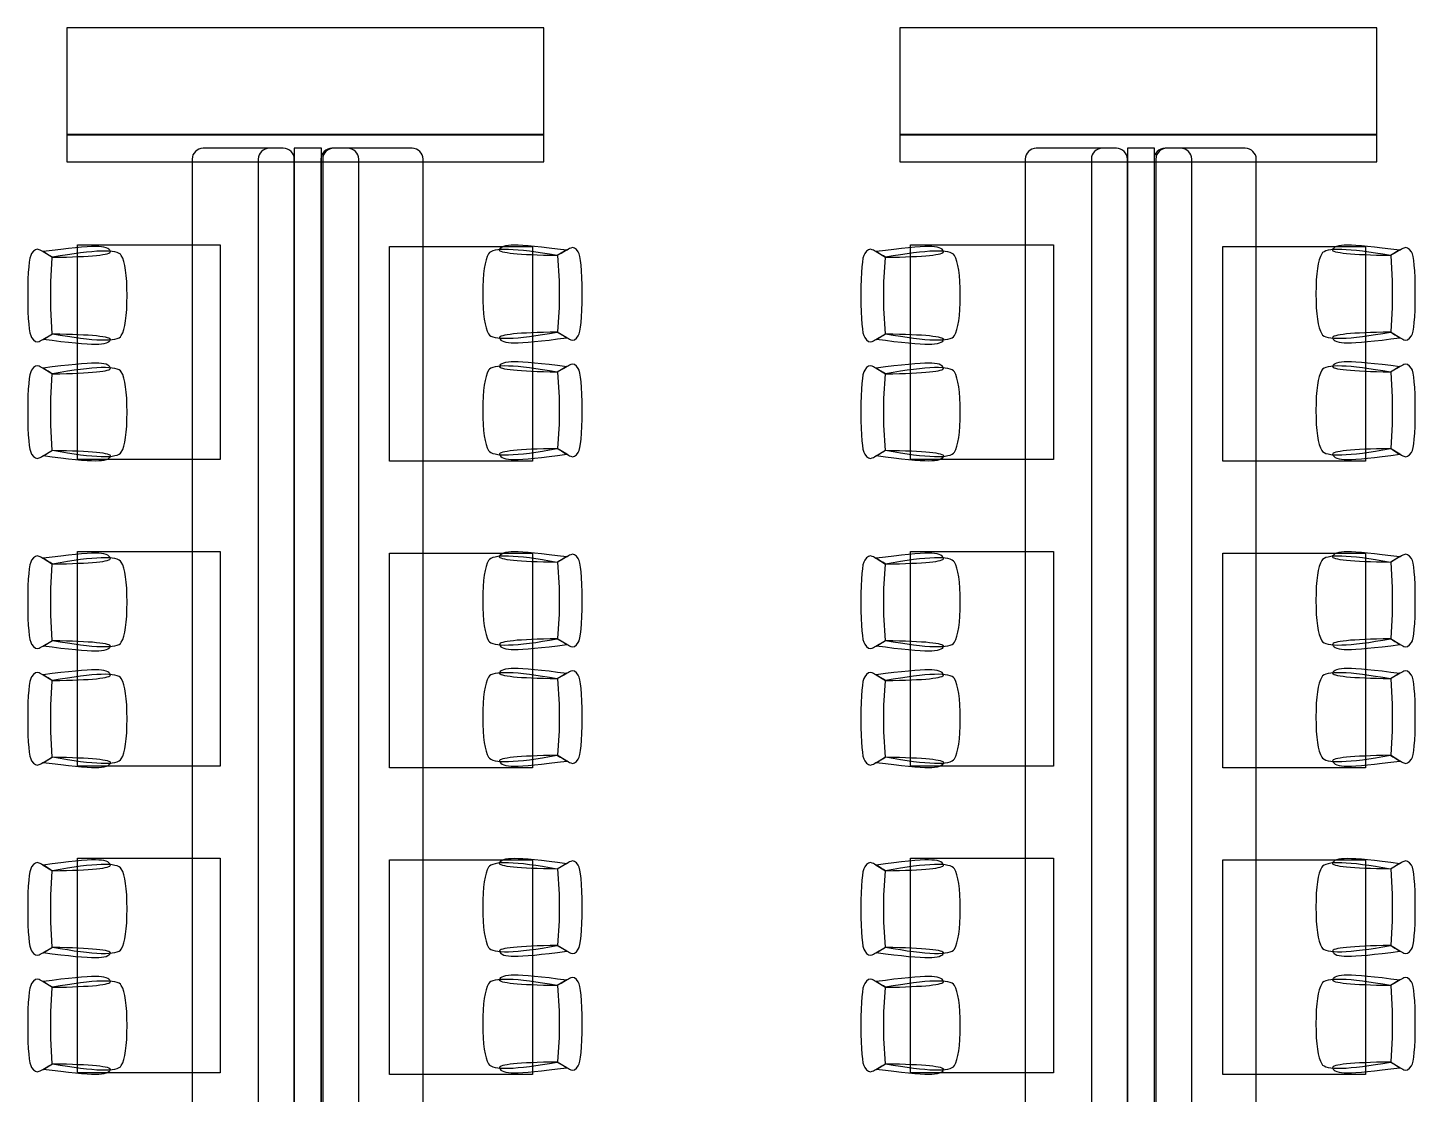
# Model space of a CAD drawing. Extents: x -101 to 1467, y -162 to 1113.
# Drawn here: x 479.4 to 770.5, y 497.2 to 720.9 of the extents above; entities that cross this region are included whole.
import ezdxf

# ---------------------------------------------------------------- set-up
doc = ezdxf.new("R2010")
doc.units = 0
doc.layers.add('Oakfire_Kenosha_2019_V3', color=7, linetype='CONTINUOUS')

msp = doc.modelspace()

# ---------------------------------------------------------------- linework, layer by layer
at = {"layer": 'Oakfire_Kenosha_2019_V3', "color": 7}
for points in [[(487.64, 698.48), (587.68, 698.48), (587.68, 720.94), (487.64, 720.94)], [(662.41, 698.48), (762.45, 698.48), (762.45, 720.94), (662.41, 720.94)], [(487.64, 692.85), (587.68, 692.85), (587.68, 698.54), (487.64, 698.54)], [(535.36, 340.83), (541.05, 340.83), (541.05, 695.69), (535.36, 695.69)], [(662.41, 692.85), (762.45, 692.85), (762.45, 698.54), (662.41, 698.54)], [(710.13, 340.83), (715.81, 340.83), (715.81, 695.69), (710.13, 695.69)], [(489.87, 675.4), (519.83, 675.4), (519.83, 630.38), (489.87, 630.38)], [(664.63, 675.4), (694.6, 675.4), (694.6, 630.38), (664.63, 630.38)], [(585.31, 630.06), (555.35, 630.06), (555.35, 675.08), (585.31, 675.08)], [(760.08, 630.06), (730.12, 630.06), (730.12, 675.08), (760.08, 675.08)], [(489.87, 611.07), (519.83, 611.07), (519.83, 566.05), (489.87, 566.05)], [(585.31, 565.72), (555.35, 565.72), (555.35, 610.75), (585.31, 610.75)], [(664.63, 611.07), (694.6, 611.07), (694.6, 566.05), (664.63, 566.05)], [(760.08, 565.72), (730.12, 565.72), (730.12, 610.75), (760.08, 610.75)], [(489.87, 546.74), (519.83, 546.74), (519.83, 501.72), (489.87, 501.72)], [(585.31, 501.39), (555.35, 501.39), (555.35, 546.42), (585.31, 546.42)], [(664.63, 546.74), (694.6, 546.74), (694.6, 501.72), (664.63, 501.72)], [(760.08, 501.39), (730.12, 501.39), (730.12, 546.42), (760.08, 546.42)]]:
    msp.add_lwpolyline(points, close=True, dxfattribs=at)
for points in [[(533.04, 695.69), (516.24, 695.69)], [(533.04, 695.69), (530.12, 695.69)], [(560.06, 695.69), (543.26, 695.69)], [(546.55, 695.69), (543.63, 695.69)], [(707.81, 695.69), (691.01, 695.69)], [(707.81, 695.69), (704.88, 695.69)], [(734.83, 695.69), (718.03, 695.69)], [(721.32, 695.69), (718.39, 695.69)], [(513.92, 693.38), (513.92, 343.15)], [(527.8, 693.38), (527.8, 343.15)], [(535.36, 343.15), (535.36, 693.38)], [(535.36, 343.15), (535.36, 693.38)], [(540.94, 693.38), (540.94, 343.15)], [(541.31, 693.38), (541.31, 343.15)], [(548.87, 343.15), (548.87, 693.38)], [(562.38, 343.15), (562.38, 693.38)], [(688.69, 693.38), (688.69, 343.15)], [(702.57, 693.38), (702.57, 343.15)], [(710.13, 343.15), (710.13, 693.38)], [(710.13, 343.15), (710.13, 693.38)], [(715.71, 693.38), (715.71, 343.15)], [(716.08, 693.38), (716.08, 343.15)], [(723.64, 343.15), (723.64, 693.38)], [(737.15, 343.15), (737.15, 693.38)], [(482.64, 673.99), (484.65, 672.79)], [(484.26, 667.64), (484.58, 672.77)], [(592.54, 674.34), (590.53, 673.14)], [(590.6, 673.16), (590.92, 667.87)], [(657.41, 673.99), (659.41, 672.79)], [(659.03, 667.64), (659.35, 672.77)], [(767.3, 674.34), (765.3, 673.14)], [(765.37, 673.16), (765.69, 667.87)], [(484.26, 662.03), (484.26, 667.64)], [(590.92, 667.87), (590.92, 662.27)], [(659.03, 662.03), (659.03, 667.64)], [(765.69, 667.87), (765.69, 662.27)], [(484.58, 656.74), (484.26, 662.03)], [(590.92, 662.27), (590.6, 657.14)], [(659.35, 656.74), (659.03, 662.03)], [(765.69, 662.27), (765.37, 657.14)], [(482.64, 655.57), (484.65, 656.77)], [(592.54, 655.91), (590.53, 657.11)], [(657.41, 655.57), (659.41, 656.77)], [(767.3, 655.91), (765.3, 657.11)], [(482.64, 649.55), (484.65, 648.35)], [(592.54, 649.89), (590.53, 648.69)], [(657.41, 649.55), (659.41, 648.35)], [(767.3, 649.89), (765.3, 648.69)], [(484.26, 643.19), (484.58, 648.32)], [(590.6, 648.72), (590.92, 643.43)], [(659.03, 643.19), (659.35, 648.32)], [(765.37, 648.72), (765.69, 643.43)], [(590.92, 643.43), (590.92, 637.82)], [(765.69, 643.43), (765.69, 637.82)], [(484.26, 637.58), (484.26, 643.19)], [(659.03, 637.58), (659.03, 643.19)], [(484.58, 632.3), (484.26, 637.58)], [(590.92, 637.82), (590.6, 632.69)], [(659.35, 632.3), (659.03, 637.58)], [(765.69, 637.82), (765.37, 632.69)], [(482.64, 631.12), (484.65, 632.32)], [(592.54, 631.47), (590.53, 632.67)], [(657.41, 631.12), (659.41, 632.32)], [(767.3, 631.47), (765.3, 632.67)], [(482.64, 609.66), (484.65, 608.46)], [(484.26, 603.31), (484.58, 608.43)], [(592.54, 610.01), (590.53, 608.81)], [(590.6, 608.83), (590.92, 603.54)], [(657.41, 609.66), (659.41, 608.46)], [(659.03, 603.31), (659.35, 608.43)], [(767.3, 610.01), (765.3, 608.81)], [(765.37, 608.83), (765.69, 603.54)], [(484.26, 597.7), (484.26, 603.31)], [(590.92, 603.54), (590.92, 597.94)], [(659.03, 597.7), (659.03, 603.31)], [(765.69, 603.54), (765.69, 597.94)], [(484.58, 592.41), (484.26, 597.7)], [(590.92, 597.94), (590.6, 592.81)], [(659.35, 592.41), (659.03, 597.7)], [(765.69, 597.94), (765.37, 592.81)], [(482.64, 591.24), (484.65, 592.44)], [(592.54, 591.58), (590.53, 592.78)], [(657.41, 591.24), (659.41, 592.44)], [(767.3, 591.58), (765.3, 592.78)], [(482.64, 585.22), (484.65, 584.01)], [(592.54, 585.56), (590.53, 584.36)], [(657.41, 585.22), (659.41, 584.01)], [(767.3, 585.56), (765.3, 584.36)], [(484.26, 578.86), (484.58, 583.99)], [(590.6, 584.39), (590.92, 579.1)], [(659.03, 578.86), (659.35, 583.99)], [(765.37, 584.39), (765.69, 579.1)], [(484.26, 573.25), (484.26, 578.86)], [(590.92, 579.1), (590.92, 573.49)], [(659.03, 573.25), (659.03, 578.86)], [(765.69, 579.1), (765.69, 573.49)], [(590.92, 573.49), (590.6, 568.36)], [(765.69, 573.49), (765.37, 568.36)], [(484.58, 567.97), (484.26, 573.25)], [(659.35, 567.97), (659.03, 573.25)], [(482.64, 566.79), (484.65, 567.99)], [(592.54, 567.13), (590.53, 568.34)], [(657.41, 566.79), (659.41, 567.99)], [(767.3, 567.13), (765.3, 568.34)], [(482.64, 545.33), (484.65, 544.13)], [(592.54, 545.68), (590.53, 544.47)], [(590.6, 544.5), (590.92, 539.21)], [(657.41, 545.33), (659.41, 544.13)], [(767.3, 545.68), (765.3, 544.47)], [(765.37, 544.5), (765.69, 539.21)], [(484.26, 538.98), (484.58, 544.1)], [(659.03, 538.98), (659.35, 544.1)], [(484.26, 533.37), (484.26, 538.98)], [(590.92, 539.21), (590.92, 533.6)], [(659.03, 533.37), (659.03, 538.98)], [(765.69, 539.21), (765.69, 533.6)], [(484.58, 528.08), (484.26, 533.37)], [(590.92, 533.6), (590.6, 528.48)], [(659.35, 528.08), (659.03, 533.37)], [(765.69, 533.6), (765.37, 528.48)], [(482.64, 526.9), (484.65, 528.11)], [(592.54, 527.25), (590.53, 528.45)], [(657.41, 526.9), (659.41, 528.11)], [(767.3, 527.25), (765.3, 528.45)], [(592.54, 521.23), (590.53, 520.03)], [(767.3, 521.23), (765.3, 520.03)], [(482.64, 520.89), (484.65, 519.68)], [(484.26, 514.53), (484.58, 519.66)], [(590.6, 520.05), (590.92, 514.77)], [(657.41, 520.89), (659.41, 519.68)], [(659.03, 514.53), (659.35, 519.66)], [(765.37, 520.05), (765.69, 514.77)], [(484.26, 508.92), (484.26, 514.53)], [(590.92, 514.77), (590.92, 509.16)], [(659.03, 508.92), (659.03, 514.53)], [(765.69, 514.77), (765.69, 509.16)], [(484.58, 503.63), (484.26, 508.92)], [(590.92, 509.16), (590.6, 504.03)], [(659.35, 503.63), (659.03, 508.92)], [(765.69, 509.16), (765.37, 504.03)], [(482.64, 502.46), (484.65, 503.66)], [(592.54, 502.8), (590.53, 504.01)], [(657.41, 502.46), (659.41, 503.66)], [(767.3, 502.8), (765.3, 504.01)]]:
    msp.add_lwpolyline(points, dxfattribs=at)
for points in [[(516.24, 695.69), (514.97, 695.69), (513.92, 694.65), (513.92, 693.38)], [(530.12, 695.69), (528.84, 695.69), (527.8, 694.65), (527.8, 693.38)], [(535.36, 693.38), (535.36, 694.65), (534.32, 695.69), (533.04, 695.69)], [(535.36, 693.38), (535.36, 694.65), (534.32, 695.69), (533.04, 695.69)], [(543.26, 695.69), (541.99, 695.69), (540.94, 694.65), (540.94, 693.38)], [(543.63, 695.69), (542.35, 695.69), (541.31, 694.65), (541.31, 693.38)], [(548.87, 693.38), (548.87, 694.65), (547.83, 695.69), (546.55, 695.69)], [(562.38, 693.38), (562.38, 694.65), (561.34, 695.69), (560.06, 695.69)], [(691.01, 695.69), (689.73, 695.69), (688.69, 694.65), (688.69, 693.38)], [(704.88, 695.69), (703.61, 695.69), (702.57, 694.65), (702.57, 693.38)], [(710.13, 693.38), (710.13, 694.65), (709.08, 695.69), (707.81, 695.69)], [(710.13, 693.38), (710.13, 694.65), (709.08, 695.69), (707.81, 695.69)], [(718.03, 695.69), (716.75, 695.69), (715.71, 694.65), (715.71, 693.38)], [(718.39, 695.69), (717.12, 695.69), (716.08, 694.65), (716.08, 693.38)], [(723.64, 693.38), (723.64, 694.65), (722.59, 695.69), (721.32, 695.69)], [(737.15, 693.38), (737.15, 694.65), (736.1, 695.69), (734.83, 695.69)], [(578.41, 674.36), (578.58, 675.05), (579.62, 675.4), (581.54, 675.4)], [(581.54, 675.4), (583.46, 675.41), (587.12, 675.05), (592.54, 674.34)], [(753.18, 674.36), (753.34, 675.05), (754.39, 675.4), (756.3, 675.4)], [(756.3, 675.4), (758.22, 675.41), (761.89, 675.05), (767.3, 674.34)], [(480.24, 673.59), (479.71, 672.79), (479.44, 669.85), (479.44, 664.78)], [(481.84, 674.39), (481.31, 674.66), (480.78, 674.39), (480.24, 673.59)], [(484.65, 672.79), (483.31, 673.59), (482.38, 674.13), (481.84, 674.39)], [(493.64, 675.06), (491.72, 675.06), (488.06, 674.71), (482.64, 673.99)], [(499.07, 673.19), (498.27, 674.53), (493.46, 674.39), (484.65, 672.79)], [(484.65, 672.79), (492.89, 672.92), (496.93, 673.33), (496.77, 674.02)], [(496.77, 674.02), (496.6, 674.71), (495.56, 675.05), (493.64, 675.06)], [(500.27, 664.78), (500.27, 669.05), (499.87, 671.86), (499.07, 673.19)], [(576.11, 673.54), (575.31, 672.2), (574.91, 669.4), (574.91, 665.13)], [(590.53, 673.14), (581.72, 674.74), (576.91, 674.87), (576.11, 673.54)], [(590.53, 673.14), (582.29, 673.26), (578.25, 673.67), (578.41, 674.36)], [(593.34, 674.74), (592.8, 674.47), (591.87, 673.94), (590.53, 673.14)], [(594.94, 673.94), (594.41, 674.74), (593.87, 675.01), (593.34, 674.74)], [(595.74, 665.13), (595.74, 670.2), (595.47, 673.14), (594.94, 673.94)], [(655.01, 673.59), (654.47, 672.79), (654.21, 669.85), (654.21, 664.78)], [(656.61, 674.39), (656.08, 674.66), (655.54, 674.39), (655.01, 673.59)], [(659.41, 672.79), (658.08, 673.59), (657.15, 674.13), (656.61, 674.39)], [(668.41, 675.06), (666.49, 675.06), (662.82, 674.71), (657.41, 673.99)], [(673.83, 673.19), (673.03, 674.53), (668.23, 674.39), (659.41, 672.79)], [(659.41, 672.79), (667.66, 672.92), (671.7, 673.33), (671.53, 674.02)], [(671.53, 674.02), (671.37, 674.71), (670.33, 675.05), (668.41, 675.06)], [(675.04, 664.78), (675.04, 669.05), (674.64, 671.86), (673.83, 673.19)], [(750.88, 673.54), (750.08, 672.2), (749.68, 669.4), (749.68, 665.13)], [(765.3, 673.14), (756.49, 674.74), (751.68, 674.87), (750.88, 673.54)], [(765.3, 673.14), (757.06, 673.26), (753.02, 673.67), (753.18, 674.36)], [(768.1, 674.74), (767.57, 674.47), (766.63, 673.94), (765.3, 673.14)], [(769.71, 673.94), (769.17, 674.74), (768.64, 675.01), (768.1, 674.74)], [(770.51, 665.13), (770.51, 670.2), (770.24, 673.14), (769.71, 673.94)], [(479.44, 664.78), (479.44, 659.71), (479.71, 656.77), (480.24, 655.97)], [(499.07, 656.37), (499.87, 657.7), (500.27, 660.51), (500.27, 664.78)], [(574.91, 665.13), (574.91, 660.85), (575.31, 658.05), (576.11, 656.71)], [(594.94, 656.31), (595.47, 657.11), (595.74, 660.05), (595.74, 665.13)], [(654.21, 664.78), (654.21, 659.71), (654.47, 656.77), (655.01, 655.97)], [(673.83, 656.37), (674.64, 657.7), (675.04, 660.51), (675.04, 664.78)], [(749.68, 665.13), (749.68, 660.85), (750.08, 658.05), (750.88, 656.71)], [(769.71, 656.31), (770.24, 657.11), (770.51, 660.05), (770.51, 665.13)], [(480.24, 655.97), (480.78, 655.17), (481.31, 654.9), (481.84, 655.17)], [(481.84, 655.17), (482.38, 655.43), (483.31, 655.97), (484.65, 656.77)], [(493.64, 654.5), (491.72, 654.5), (488.06, 654.85), (482.64, 655.57)], [(484.65, 656.77), (493.46, 655.17), (498.27, 655.03), (499.07, 656.37)], [(484.65, 656.77), (492.89, 656.64), (496.93, 656.23), (496.77, 655.54)], [(496.77, 655.54), (496.6, 654.85), (495.56, 654.51), (493.64, 654.5)], [(576.11, 656.71), (576.91, 655.38), (581.72, 655.51), (590.53, 657.11)], [(590.53, 657.11), (582.29, 656.99), (578.25, 656.58), (578.41, 655.89)], [(578.41, 655.89), (578.58, 655.2), (579.62, 654.85), (581.54, 654.85)], [(581.54, 654.85), (583.46, 654.84), (587.12, 655.2), (592.54, 655.91)], [(590.53, 657.11), (591.87, 656.31), (592.8, 655.78), (593.34, 655.51)], [(593.34, 655.51), (593.87, 655.25), (594.41, 655.51), (594.94, 656.31)], [(655.01, 655.97), (655.54, 655.17), (656.08, 654.9), (656.61, 655.17)], [(656.61, 655.17), (657.15, 655.43), (658.08, 655.97), (659.41, 656.77)], [(668.41, 654.5), (666.49, 654.5), (662.82, 654.85), (657.41, 655.57)], [(659.41, 656.77), (668.23, 655.17), (673.03, 655.03), (673.83, 656.37)], [(659.41, 656.77), (667.66, 656.64), (671.7, 656.23), (671.53, 655.54)], [(671.53, 655.54), (671.37, 654.85), (670.33, 654.51), (668.41, 654.5)], [(750.88, 656.71), (751.68, 655.38), (756.49, 655.51), (765.3, 657.11)], [(765.3, 657.11), (757.06, 656.99), (753.02, 656.58), (753.18, 655.89)], [(753.18, 655.89), (753.34, 655.2), (754.39, 654.85), (756.3, 654.85)], [(756.3, 654.85), (758.22, 654.84), (761.89, 655.2), (767.3, 655.91)], [(765.3, 657.11), (766.63, 656.31), (767.57, 655.78), (768.1, 655.51)], [(768.1, 655.51), (768.64, 655.25), (769.17, 655.51), (769.71, 656.31)], [(480.24, 649.15), (479.71, 648.35), (479.44, 645.41), (479.44, 640.33)], [(481.84, 649.95), (481.31, 650.21), (480.78, 649.95), (480.24, 649.15)], [(484.65, 648.35), (483.31, 649.15), (482.38, 649.68), (481.84, 649.95)], [(493.64, 650.61), (491.72, 650.61), (488.06, 650.26), (482.64, 649.55)], [(499.07, 648.75), (498.27, 650.08), (493.46, 649.95), (484.65, 648.35)], [(484.65, 648.35), (492.89, 648.47), (496.93, 648.88), (496.77, 649.57)], [(496.77, 649.57), (496.6, 650.26), (495.56, 650.61), (493.64, 650.61)], [(576.11, 649.09), (575.31, 647.76), (574.91, 644.95), (574.91, 640.68)], [(590.53, 648.69), (581.72, 650.29), (576.91, 650.43), (576.11, 649.09)], [(590.53, 648.69), (582.29, 648.82), (578.25, 649.23), (578.41, 649.92)], [(578.41, 649.92), (578.58, 650.61), (579.62, 650.95), (581.54, 650.96)], [(581.54, 650.96), (583.46, 650.96), (587.12, 650.61), (592.54, 649.89)], [(593.34, 650.29), (592.8, 650.03), (591.87, 649.49), (590.53, 648.69)], [(594.94, 649.49), (594.41, 650.29), (593.87, 650.56), (593.34, 650.29)], [(595.74, 640.68), (595.74, 645.75), (595.47, 648.69), (594.94, 649.49)], [(655.01, 649.15), (654.47, 648.35), (654.21, 645.41), (654.21, 640.33)], [(656.61, 649.95), (656.08, 650.21), (655.54, 649.95), (655.01, 649.15)], [(659.41, 648.35), (658.08, 649.15), (657.15, 649.68), (656.61, 649.95)], [(668.41, 650.61), (666.49, 650.61), (662.82, 650.26), (657.41, 649.55)], [(673.83, 648.75), (673.03, 650.08), (668.23, 649.95), (659.41, 648.35)], [(659.41, 648.35), (667.66, 648.47), (671.7, 648.88), (671.53, 649.57)], [(671.53, 649.57), (671.37, 650.26), (670.33, 650.61), (668.41, 650.61)], [(750.88, 649.09), (750.08, 647.76), (749.68, 644.95), (749.68, 640.68)], [(765.3, 648.69), (756.49, 650.29), (751.68, 650.43), (750.88, 649.09)], [(765.3, 648.69), (757.06, 648.82), (753.02, 649.23), (753.18, 649.92)], [(753.18, 649.92), (753.34, 650.61), (754.39, 650.95), (756.3, 650.96)], [(756.3, 650.96), (758.22, 650.96), (761.89, 650.61), (767.3, 649.89)], [(768.1, 650.29), (767.57, 650.03), (766.63, 649.49), (765.3, 648.69)], [(769.71, 649.49), (769.17, 650.29), (768.64, 650.56), (768.1, 650.29)], [(770.51, 640.68), (770.51, 645.75), (770.24, 648.69), (769.71, 649.49)], [(500.27, 640.33), (500.27, 644.61), (499.87, 647.41), (499.07, 648.75)], [(675.04, 640.33), (675.04, 644.61), (674.64, 647.41), (673.83, 648.75)], [(574.91, 640.68), (574.91, 636.41), (575.31, 633.6), (576.11, 632.27)], [(594.94, 631.87), (595.47, 632.67), (595.74, 635.61), (595.74, 640.68)], [(749.68, 640.68), (749.68, 636.41), (750.08, 633.6), (750.88, 632.27)], [(769.71, 631.87), (770.24, 632.67), (770.51, 635.61), (770.51, 640.68)], [(479.44, 640.33), (479.44, 635.26), (479.71, 632.32), (480.24, 631.52)], [(499.07, 631.92), (499.87, 633.26), (500.27, 636.06), (500.27, 640.33)], [(654.21, 640.33), (654.21, 635.26), (654.47, 632.32), (655.01, 631.52)], [(673.83, 631.92), (674.64, 633.26), (675.04, 636.06), (675.04, 640.33)], [(481.84, 630.72), (482.38, 630.99), (483.31, 631.52), (484.65, 632.32)], [(484.65, 632.32), (493.46, 630.72), (498.27, 630.59), (499.07, 631.92)], [(484.65, 632.32), (492.89, 632.2), (496.93, 631.79), (496.77, 631.1)], [(576.11, 632.27), (576.91, 630.93), (581.72, 631.07), (590.53, 632.67)], [(590.53, 632.67), (582.29, 632.54), (578.25, 632.13), (578.41, 631.44)], [(590.53, 632.67), (591.87, 631.87), (592.8, 631.33), (593.34, 631.07)], [(593.34, 631.07), (593.87, 630.8), (594.41, 631.07), (594.94, 631.87)], [(656.61, 630.72), (657.15, 630.99), (658.08, 631.52), (659.41, 632.32)], [(659.41, 632.32), (668.23, 630.72), (673.03, 630.59), (673.83, 631.92)], [(659.41, 632.32), (667.66, 632.2), (671.7, 631.79), (671.53, 631.1)], [(750.88, 632.27), (751.68, 630.93), (756.49, 631.07), (765.3, 632.67)], [(765.3, 632.67), (757.06, 632.54), (753.02, 632.13), (753.18, 631.44)], [(765.3, 632.67), (766.63, 631.87), (767.57, 631.33), (768.1, 631.07)], [(768.1, 631.07), (768.64, 630.8), (769.17, 631.07), (769.71, 631.87)], [(480.24, 631.52), (480.78, 630.72), (481.31, 630.45), (481.84, 630.72)], [(493.64, 630.06), (491.72, 630.05), (488.06, 630.41), (482.64, 631.12)], [(496.77, 631.1), (496.6, 630.41), (495.56, 630.06), (493.64, 630.06)], [(578.41, 631.44), (578.58, 630.75), (579.62, 630.41), (581.54, 630.4)], [(581.54, 630.4), (583.46, 630.4), (587.12, 630.75), (592.54, 631.47)], [(655.01, 631.52), (655.54, 630.72), (656.08, 630.45), (656.61, 630.72)], [(668.41, 630.06), (666.49, 630.05), (662.82, 630.41), (657.41, 631.12)], [(671.53, 631.1), (671.37, 630.41), (670.33, 630.06), (668.41, 630.06)], [(753.18, 631.44), (753.34, 630.75), (754.39, 630.41), (756.3, 630.4)], [(756.3, 630.4), (758.22, 630.4), (761.89, 630.75), (767.3, 631.47)], [(480.24, 609.26), (479.71, 608.46), (479.44, 605.52), (479.44, 600.45)], [(481.84, 610.06), (481.31, 610.33), (480.78, 610.06), (480.24, 609.26)], [(484.65, 608.46), (483.31, 609.26), (482.38, 609.8), (481.84, 610.06)], [(493.64, 610.73), (491.72, 610.73), (488.06, 610.38), (482.64, 609.66)], [(499.07, 608.86), (498.27, 610.2), (493.46, 610.06), (484.65, 608.46)], [(484.65, 608.46), (492.89, 608.59), (496.93, 608.99), (496.77, 609.68)], [(496.77, 609.68), (496.6, 610.38), (495.56, 610.72), (493.64, 610.73)], [(500.27, 600.45), (500.27, 604.72), (499.87, 607.52), (499.07, 608.86)], [(576.11, 609.21), (575.31, 607.87), (574.91, 605.07), (574.91, 600.79)], [(590.53, 608.81), (581.72, 610.41), (576.91, 610.54), (576.11, 609.21)], [(590.53, 608.81), (582.29, 608.93), (578.25, 609.34), (578.41, 610.03)], [(578.41, 610.03), (578.58, 610.72), (579.62, 611.07), (581.54, 611.07)], [(581.54, 611.07), (583.46, 611.08), (587.12, 610.72), (592.54, 610.01)], [(593.34, 610.41), (592.8, 610.14), (591.87, 609.61), (590.53, 608.81)], [(594.94, 609.61), (594.41, 610.41), (593.87, 610.68), (593.34, 610.41)], [(595.74, 600.79), (595.74, 605.87), (595.47, 608.81), (594.94, 609.61)], [(655.01, 609.26), (654.47, 608.46), (654.21, 605.52), (654.21, 600.45)], [(656.61, 610.06), (656.08, 610.33), (655.54, 610.06), (655.01, 609.26)], [(659.41, 608.46), (658.08, 609.26), (657.15, 609.8), (656.61, 610.06)], [(668.41, 610.73), (666.49, 610.73), (662.82, 610.38), (657.41, 609.66)], [(673.83, 608.86), (673.03, 610.2), (668.23, 610.06), (659.41, 608.46)], [(659.41, 608.46), (667.66, 608.59), (671.7, 608.99), (671.53, 609.68)], [(671.53, 609.68), (671.37, 610.38), (670.33, 610.72), (668.41, 610.73)], [(675.04, 600.45), (675.04, 604.72), (674.64, 607.52), (673.83, 608.86)], [(750.88, 609.21), (750.08, 607.87), (749.68, 605.07), (749.68, 600.79)], [(765.3, 608.81), (756.49, 610.41), (751.68, 610.54), (750.88, 609.21)], [(765.3, 608.81), (757.06, 608.93), (753.02, 609.34), (753.18, 610.03)], [(753.18, 610.03), (753.34, 610.72), (754.39, 611.07), (756.3, 611.07)], [(756.3, 611.07), (758.22, 611.08), (761.89, 610.72), (767.3, 610.01)], [(768.1, 610.41), (767.57, 610.14), (766.63, 609.61), (765.3, 608.81)], [(769.71, 609.61), (769.17, 610.41), (768.64, 610.68), (768.1, 610.41)], [(770.51, 600.79), (770.51, 605.87), (770.24, 608.81), (769.71, 609.61)], [(479.44, 600.45), (479.44, 595.37), (479.71, 592.44), (480.24, 591.64)], [(499.07, 592.04), (499.87, 593.37), (500.27, 596.18), (500.27, 600.45)], [(574.91, 600.79), (574.91, 596.52), (575.31, 593.72), (576.11, 592.38)], [(594.94, 591.98), (595.47, 592.78), (595.74, 595.72), (595.74, 600.79)], [(654.21, 600.45), (654.21, 595.37), (654.47, 592.44), (655.01, 591.64)], [(673.83, 592.04), (674.64, 593.37), (675.04, 596.18), (675.04, 600.45)], [(749.68, 600.79), (749.68, 596.52), (750.08, 593.72), (750.88, 592.38)], [(769.71, 591.98), (770.24, 592.78), (770.51, 595.72), (770.51, 600.79)], [(480.24, 591.64), (480.78, 590.84), (481.31, 590.57), (481.84, 590.84)], [(481.84, 590.84), (482.38, 591.1), (483.31, 591.64), (484.65, 592.44)], [(493.64, 590.17), (491.72, 590.17), (488.06, 590.52), (482.64, 591.24)], [(484.65, 592.44), (493.46, 590.84), (498.27, 590.7), (499.07, 592.04)], [(484.65, 592.44), (492.89, 592.31), (496.93, 591.9), (496.77, 591.21)], [(496.77, 591.21), (496.6, 590.52), (495.56, 590.18), (493.64, 590.17)], [(576.11, 592.38), (576.91, 591.05), (581.72, 591.18), (590.53, 592.78)], [(590.53, 592.78), (582.29, 592.66), (578.25, 592.25), (578.41, 591.56)], [(578.41, 591.56), (578.58, 590.87), (579.62, 590.52), (581.54, 590.52)], [(581.54, 590.52), (583.46, 590.51), (587.12, 590.87), (592.54, 591.58)], [(590.53, 592.78), (591.87, 591.98), (592.8, 591.45), (593.34, 591.18)], [(593.34, 591.18), (593.87, 590.91), (594.41, 591.18), (594.94, 591.98)], [(655.01, 591.64), (655.54, 590.84), (656.08, 590.57), (656.61, 590.84)], [(656.61, 590.84), (657.15, 591.1), (658.08, 591.64), (659.41, 592.44)], [(668.41, 590.17), (666.49, 590.17), (662.82, 590.52), (657.41, 591.24)], [(659.41, 592.44), (668.23, 590.84), (673.03, 590.7), (673.83, 592.04)], [(659.41, 592.44), (667.66, 592.31), (671.7, 591.9), (671.53, 591.21)], [(671.53, 591.21), (671.37, 590.52), (670.33, 590.18), (668.41, 590.17)], [(750.88, 592.38), (751.68, 591.05), (756.49, 591.18), (765.3, 592.78)], [(765.3, 592.78), (757.06, 592.66), (753.02, 592.25), (753.18, 591.56)], [(753.18, 591.56), (753.34, 590.87), (754.39, 590.52), (756.3, 590.52)], [(756.3, 590.52), (758.22, 590.51), (761.89, 590.87), (767.3, 591.58)], [(765.3, 592.78), (766.63, 591.98), (767.57, 591.45), (768.1, 591.18)], [(768.1, 591.18), (768.64, 590.91), (769.17, 591.18), (769.71, 591.98)], [(481.84, 585.62), (481.31, 585.88), (480.78, 585.62), (480.24, 584.82)], [(484.65, 584.01), (483.31, 584.82), (482.38, 585.35), (481.84, 585.62)], [(493.64, 586.28), (491.72, 586.28), (488.06, 585.93), (482.64, 585.22)], [(499.07, 584.42), (498.27, 585.75), (493.46, 585.62), (484.65, 584.01)], [(484.65, 584.01), (492.89, 584.14), (496.93, 584.55), (496.77, 585.24)], [(496.77, 585.24), (496.6, 585.93), (495.56, 586.28), (493.64, 586.28)], [(590.53, 584.36), (581.72, 585.96), (576.91, 586.1), (576.11, 584.76)], [(590.53, 584.36), (582.29, 584.49), (578.25, 584.89), (578.41, 585.59)], [(578.41, 585.59), (578.58, 586.28), (579.62, 586.62), (581.54, 586.63)], [(581.54, 586.63), (583.46, 586.63), (587.12, 586.28), (592.54, 585.56)], [(593.34, 585.96), (592.8, 585.7), (591.87, 585.16), (590.53, 584.36)], [(594.94, 585.16), (594.41, 585.96), (593.87, 586.23), (593.34, 585.96)], [(595.74, 576.35), (595.74, 581.42), (595.47, 584.36), (594.94, 585.16)], [(656.61, 585.62), (656.08, 585.88), (655.54, 585.62), (655.01, 584.82)], [(659.41, 584.01), (658.08, 584.82), (657.15, 585.35), (656.61, 585.62)], [(668.41, 586.28), (666.49, 586.28), (662.82, 585.93), (657.41, 585.22)], [(673.83, 584.42), (673.03, 585.75), (668.23, 585.62), (659.41, 584.01)], [(659.41, 584.01), (667.66, 584.14), (671.7, 584.55), (671.53, 585.24)], [(671.53, 585.24), (671.37, 585.93), (670.33, 586.28), (668.41, 586.28)], [(765.3, 584.36), (756.49, 585.96), (751.68, 586.1), (750.88, 584.76)], [(765.3, 584.36), (757.06, 584.49), (753.02, 584.89), (753.18, 585.59)], [(753.18, 585.59), (753.34, 586.28), (754.39, 586.62), (756.3, 586.63)], [(756.3, 586.63), (758.22, 586.63), (761.89, 586.28), (767.3, 585.56)], [(768.1, 585.96), (767.57, 585.7), (766.63, 585.16), (765.3, 584.36)], [(769.71, 585.16), (769.17, 585.96), (768.64, 586.23), (768.1, 585.96)], [(770.51, 576.35), (770.51, 581.42), (770.24, 584.36), (769.71, 585.16)], [(480.24, 584.82), (479.71, 584.01), (479.44, 581.08), (479.44, 576)], [(500.27, 576), (500.27, 580.28), (499.87, 583.08), (499.07, 584.42)], [(576.11, 584.76), (575.31, 583.43), (574.91, 580.62), (574.91, 576.35)], [(655.01, 584.82), (654.47, 584.01), (654.21, 581.08), (654.21, 576)], [(675.04, 576), (675.04, 580.28), (674.64, 583.08), (673.83, 584.42)], [(750.88, 584.76), (750.08, 583.43), (749.68, 580.62), (749.68, 576.35)], [(574.91, 576.35), (574.91, 572.08), (575.31, 569.27), (576.11, 567.94)], [(594.94, 567.54), (595.47, 568.34), (595.74, 571.28), (595.74, 576.35)], [(749.68, 576.35), (749.68, 572.08), (750.08, 569.27), (750.88, 567.94)], [(769.71, 567.54), (770.24, 568.34), (770.51, 571.28), (770.51, 576.35)], [(479.44, 576), (479.44, 570.93), (479.71, 567.99), (480.24, 567.19)], [(499.07, 567.59), (499.87, 568.93), (500.27, 571.73), (500.27, 576)], [(654.21, 576), (654.21, 570.93), (654.47, 567.99), (655.01, 567.19)], [(673.83, 567.59), (674.64, 568.93), (675.04, 571.73), (675.04, 576)], [(481.84, 566.39), (482.38, 566.66), (483.31, 567.19), (484.65, 567.99)], [(484.65, 567.99), (493.46, 566.39), (498.27, 566.25), (499.07, 567.59)], [(484.65, 567.99), (492.89, 567.86), (496.93, 567.46), (496.77, 566.77)], [(576.11, 567.94), (576.91, 566.6), (581.72, 566.73), (590.53, 568.34)], [(590.53, 568.34), (582.29, 568.21), (578.25, 567.8), (578.41, 567.11)], [(590.53, 568.34), (591.87, 567.54), (592.8, 567), (593.34, 566.73)], [(656.61, 566.39), (657.15, 566.66), (658.08, 567.19), (659.41, 567.99)], [(659.41, 567.99), (668.23, 566.39), (673.03, 566.25), (673.83, 567.59)], [(659.41, 567.99), (667.66, 567.86), (671.7, 567.46), (671.53, 566.77)], [(750.88, 567.94), (751.68, 566.6), (756.49, 566.73), (765.3, 568.34)], [(765.3, 568.34), (757.06, 568.21), (753.02, 567.8), (753.18, 567.11)], [(765.3, 568.34), (766.63, 567.54), (767.57, 567), (768.1, 566.73)], [(480.24, 567.19), (480.78, 566.39), (481.31, 566.12), (481.84, 566.39)], [(493.64, 565.72), (491.72, 565.72), (488.06, 566.08), (482.64, 566.79)], [(496.77, 566.77), (496.6, 566.08), (495.56, 565.73), (493.64, 565.72)], [(578.41, 567.11), (578.58, 566.42), (579.62, 566.07), (581.54, 566.07)], [(581.54, 566.07), (583.46, 566.07), (587.12, 566.42), (592.54, 567.13)], [(593.34, 566.73), (593.87, 566.47), (594.41, 566.73), (594.94, 567.54)], [(655.01, 567.19), (655.54, 566.39), (656.08, 566.12), (656.61, 566.39)], [(668.41, 565.72), (666.49, 565.72), (662.82, 566.08), (657.41, 566.79)], [(671.53, 566.77), (671.37, 566.08), (670.33, 565.73), (668.41, 565.72)], [(753.18, 567.11), (753.34, 566.42), (754.39, 566.07), (756.3, 566.07)], [(756.3, 566.07), (758.22, 566.07), (761.89, 566.42), (767.3, 567.13)], [(768.1, 566.73), (768.64, 566.47), (769.17, 566.73), (769.71, 567.54)], [(480.24, 544.93), (479.71, 544.13), (479.44, 541.19), (479.44, 536.12)], [(481.84, 545.73), (481.31, 546), (480.78, 545.73), (480.24, 544.93)], [(484.65, 544.13), (483.31, 544.93), (482.38, 545.46), (481.84, 545.73)], [(493.64, 546.4), (491.72, 546.4), (488.06, 546.04), (482.64, 545.33)], [(499.07, 544.53), (498.27, 545.86), (493.46, 545.73), (484.65, 544.13)], [(484.65, 544.13), (492.89, 544.25), (496.93, 544.66), (496.77, 545.35)], [(496.77, 545.35), (496.6, 546.04), (495.56, 546.39), (493.64, 546.4)], [(500.27, 536.12), (500.27, 540.39), (499.87, 543.19), (499.07, 544.53)], [(576.11, 544.87), (575.31, 543.54), (574.91, 540.74), (574.91, 536.46)], [(590.53, 544.47), (581.72, 546.08), (576.91, 546.21), (576.11, 544.87)], [(590.53, 544.47), (582.29, 544.6), (578.25, 545.01), (578.41, 545.7)], [(578.41, 545.7), (578.58, 546.39), (579.62, 546.74), (581.54, 546.74)], [(581.54, 546.74), (583.46, 546.74), (587.12, 546.39), (592.54, 545.68)], [(593.34, 546.08), (592.8, 545.81), (591.87, 545.28), (590.53, 544.47)], [(594.94, 545.28), (594.41, 546.08), (593.87, 546.34), (593.34, 546.08)], [(595.74, 536.46), (595.74, 541.54), (595.47, 544.47), (594.94, 545.28)], [(655.01, 544.93), (654.47, 544.13), (654.21, 541.19), (654.21, 536.12)], [(656.61, 545.73), (656.08, 546), (655.54, 545.73), (655.01, 544.93)], [(659.41, 544.13), (658.08, 544.93), (657.15, 545.46), (656.61, 545.73)], [(668.41, 546.4), (666.49, 546.4), (662.82, 546.04), (657.41, 545.33)], [(673.83, 544.53), (673.03, 545.86), (668.23, 545.73), (659.41, 544.13)], [(659.41, 544.13), (667.66, 544.25), (671.7, 544.66), (671.53, 545.35)], [(671.53, 545.35), (671.37, 546.04), (670.33, 546.39), (668.41, 546.4)], [(675.04, 536.12), (675.04, 540.39), (674.64, 543.19), (673.83, 544.53)], [(750.88, 544.87), (750.08, 543.54), (749.68, 540.74), (749.68, 536.46)], [(765.3, 544.47), (756.49, 546.08), (751.68, 546.21), (750.88, 544.87)], [(765.3, 544.47), (757.06, 544.6), (753.02, 545.01), (753.18, 545.7)], [(753.18, 545.7), (753.34, 546.39), (754.39, 546.74), (756.3, 546.74)], [(756.3, 546.74), (758.22, 546.74), (761.89, 546.39), (767.3, 545.68)], [(768.1, 546.08), (767.57, 545.81), (766.63, 545.28), (765.3, 544.47)], [(769.71, 545.28), (769.17, 546.08), (768.64, 546.34), (768.1, 546.08)], [(770.51, 536.46), (770.51, 541.54), (770.24, 544.47), (769.71, 545.28)], [(479.44, 536.12), (479.44, 531.04), (479.71, 528.11), (480.24, 527.3)], [(499.07, 527.71), (499.87, 529.04), (500.27, 531.84), (500.27, 536.12)], [(574.91, 536.46), (574.91, 532.19), (575.31, 529.39), (576.11, 528.05)], [(594.94, 527.65), (595.47, 528.45), (595.74, 531.39), (595.74, 536.46)], [(654.21, 536.12), (654.21, 531.04), (654.47, 528.11), (655.01, 527.3)], [(673.83, 527.71), (674.64, 529.04), (675.04, 531.84), (675.04, 536.12)], [(749.68, 536.46), (749.68, 532.19), (750.08, 529.39), (750.88, 528.05)], [(769.71, 527.65), (770.24, 528.45), (770.51, 531.39), (770.51, 536.46)], [(480.24, 527.3), (480.78, 526.5), (481.31, 526.24), (481.84, 526.5)], [(481.84, 526.5), (482.38, 526.77), (483.31, 527.3), (484.65, 528.11)], [(493.64, 525.84), (491.72, 525.84), (488.06, 526.19), (482.64, 526.9)], [(484.65, 528.11), (493.46, 526.5), (498.27, 526.37), (499.07, 527.71)], [(484.65, 528.11), (492.89, 527.98), (496.93, 527.57), (496.77, 526.88)], [(496.77, 526.88), (496.6, 526.19), (495.56, 525.84), (493.64, 525.84)], [(576.11, 528.05), (576.91, 526.72), (581.72, 526.85), (590.53, 528.45)], [(590.53, 528.45), (582.29, 528.33), (578.25, 527.92), (578.41, 527.23)], [(578.41, 527.23), (578.58, 526.54), (579.62, 526.19), (581.54, 526.19)], [(581.54, 526.19), (583.46, 526.18), (587.12, 526.54), (592.54, 527.25)], [(590.53, 528.45), (591.87, 527.65), (592.8, 527.12), (593.34, 526.85)], [(593.34, 526.85), (593.87, 526.58), (594.41, 526.85), (594.94, 527.65)], [(655.01, 527.3), (655.54, 526.5), (656.08, 526.24), (656.61, 526.5)], [(656.61, 526.5), (657.15, 526.77), (658.08, 527.3), (659.41, 528.11)], [(668.41, 525.84), (666.49, 525.84), (662.82, 526.19), (657.41, 526.9)], [(659.41, 528.11), (668.23, 526.5), (673.03, 526.37), (673.83, 527.71)], [(659.41, 528.11), (667.66, 527.98), (671.7, 527.57), (671.53, 526.88)], [(671.53, 526.88), (671.37, 526.19), (670.33, 525.84), (668.41, 525.84)], [(750.88, 528.05), (751.68, 526.72), (756.49, 526.85), (765.3, 528.45)], [(765.3, 528.45), (757.06, 528.33), (753.02, 527.92), (753.18, 527.23)], [(753.18, 527.23), (753.34, 526.54), (754.39, 526.19), (756.3, 526.19)], [(756.3, 526.19), (758.22, 526.18), (761.89, 526.54), (767.3, 527.25)], [(765.3, 528.45), (766.63, 527.65), (767.57, 527.12), (768.1, 526.85)], [(768.1, 526.85), (768.64, 526.58), (769.17, 526.85), (769.71, 527.65)], [(481.84, 521.29), (481.31, 521.55), (480.78, 521.29), (480.24, 520.48)], [(484.65, 519.68), (483.31, 520.48), (482.38, 521.02), (481.84, 521.29)], [(493.64, 521.95), (491.72, 521.95), (488.06, 521.6), (482.64, 520.89)], [(499.07, 520.08), (498.27, 521.42), (493.46, 521.29), (484.65, 519.68)], [(496.77, 520.91), (496.6, 521.6), (495.56, 521.95), (493.64, 521.95)], [(590.53, 520.03), (581.72, 521.63), (576.91, 521.77), (576.11, 520.43)], [(590.53, 520.03), (582.29, 520.16), (578.25, 520.56), (578.41, 521.25)], [(578.41, 521.25), (578.58, 521.95), (579.62, 522.29), (581.54, 522.3)], [(581.54, 522.3), (583.46, 522.3), (587.12, 521.95), (592.54, 521.23)], [(593.34, 521.63), (592.8, 521.37), (591.87, 520.83), (590.53, 520.03)], [(594.94, 520.83), (594.41, 521.63), (593.87, 521.9), (593.34, 521.63)], [(656.61, 521.29), (656.08, 521.55), (655.54, 521.29), (655.01, 520.48)], [(659.41, 519.68), (658.08, 520.48), (657.15, 521.02), (656.61, 521.29)], [(668.41, 521.95), (666.49, 521.95), (662.82, 521.6), (657.41, 520.89)], [(673.83, 520.08), (673.03, 521.42), (668.23, 521.29), (659.41, 519.68)], [(671.53, 520.91), (671.37, 521.6), (670.33, 521.95), (668.41, 521.95)], [(765.3, 520.03), (756.49, 521.63), (751.68, 521.77), (750.88, 520.43)], [(765.3, 520.03), (757.06, 520.16), (753.02, 520.56), (753.18, 521.25)], [(753.18, 521.25), (753.34, 521.95), (754.39, 522.29), (756.3, 522.3)], [(756.3, 522.3), (758.22, 522.3), (761.89, 521.95), (767.3, 521.23)], [(768.1, 521.63), (767.57, 521.37), (766.63, 520.83), (765.3, 520.03)], [(769.71, 520.83), (769.17, 521.63), (768.64, 521.9), (768.1, 521.63)], [(480.24, 520.48), (479.71, 519.68), (479.44, 516.74), (479.44, 511.67)], [(484.65, 519.68), (492.89, 519.81), (496.93, 520.22), (496.77, 520.91)], [(500.27, 511.67), (500.27, 515.94), (499.87, 518.75), (499.07, 520.08)], [(576.11, 520.43), (575.31, 519.09), (574.91, 516.29), (574.91, 512.02)], [(595.74, 512.02), (595.74, 517.09), (595.47, 520.03), (594.94, 520.83)], [(655.01, 520.48), (654.47, 519.68), (654.21, 516.74), (654.21, 511.67)], [(659.41, 519.68), (667.66, 519.81), (671.7, 520.22), (671.53, 520.91)], [(675.04, 511.67), (675.04, 515.94), (674.64, 518.75), (673.83, 520.08)], [(750.88, 520.43), (750.08, 519.09), (749.68, 516.29), (749.68, 512.02)], [(770.51, 512.02), (770.51, 517.09), (770.24, 520.03), (769.71, 520.83)], [(479.44, 511.67), (479.44, 506.6), (479.71, 503.66), (480.24, 502.86)], [(499.07, 503.26), (499.87, 504.59), (500.27, 507.4), (500.27, 511.67)], [(574.91, 512.02), (574.91, 507.75), (575.31, 504.94), (576.11, 503.61)], [(594.94, 503.2), (595.47, 504.01), (595.74, 506.94), (595.74, 512.02)], [(654.21, 511.67), (654.21, 506.6), (654.47, 503.66), (655.01, 502.86)], [(673.83, 503.26), (674.64, 504.59), (675.04, 507.4), (675.04, 511.67)], [(749.68, 512.02), (749.68, 507.75), (750.08, 504.94), (750.88, 503.61)], [(769.71, 503.2), (770.24, 504.01), (770.51, 506.94), (770.51, 512.02)], [(481.84, 502.06), (482.38, 502.32), (483.31, 502.86), (484.65, 503.66)], [(484.65, 503.66), (493.46, 502.06), (498.27, 501.92), (499.07, 503.26)], [(484.65, 503.66), (492.89, 503.53), (496.93, 503.13), (496.77, 502.43)], [(576.11, 503.61), (576.91, 502.27), (581.72, 502.4), (590.53, 504.01)], [(590.53, 504.01), (582.29, 503.88), (578.25, 503.47), (578.41, 502.78)], [(590.53, 504.01), (591.87, 503.2), (592.8, 502.67), (593.34, 502.4)], [(656.61, 502.06), (657.15, 502.32), (658.08, 502.86), (659.41, 503.66)], [(659.41, 503.66), (668.23, 502.06), (673.03, 501.92), (673.83, 503.26)], [(659.41, 503.66), (667.66, 503.53), (671.7, 503.13), (671.53, 502.43)], [(750.88, 503.61), (751.68, 502.27), (756.49, 502.4), (765.3, 504.01)], [(765.3, 504.01), (757.06, 503.88), (753.02, 503.47), (753.18, 502.78)], [(765.3, 504.01), (766.63, 503.2), (767.57, 502.67), (768.1, 502.4)], [(480.24, 502.86), (480.78, 502.06), (481.31, 501.79), (481.84, 502.06)], [(493.64, 501.39), (491.72, 501.39), (488.06, 501.74), (482.64, 502.46)], [(496.77, 502.43), (496.6, 501.74), (495.56, 501.4), (493.64, 501.39)], [(578.41, 502.78), (578.58, 502.09), (579.62, 501.74), (581.54, 501.74)], [(581.54, 501.74), (583.46, 501.74), (587.12, 502.09), (592.54, 502.8)], [(593.34, 502.4), (593.87, 502.14), (594.41, 502.4), (594.94, 503.2)], [(655.01, 502.86), (655.54, 502.06), (656.08, 501.79), (656.61, 502.06)], [(668.41, 501.39), (666.49, 501.39), (662.82, 501.74), (657.41, 502.46)], [(671.53, 502.43), (671.37, 501.74), (670.33, 501.4), (668.41, 501.39)], [(753.18, 502.78), (753.34, 502.09), (754.39, 501.74), (756.3, 501.74)], [(756.3, 501.74), (758.22, 501.74), (761.89, 502.09), (767.3, 502.8)], [(768.1, 502.4), (768.64, 502.14), (769.17, 502.4), (769.71, 503.2)]]:
    msp.add_open_spline(points, degree=3, dxfattribs=at)

doc.saveas('drawing.dxf')
